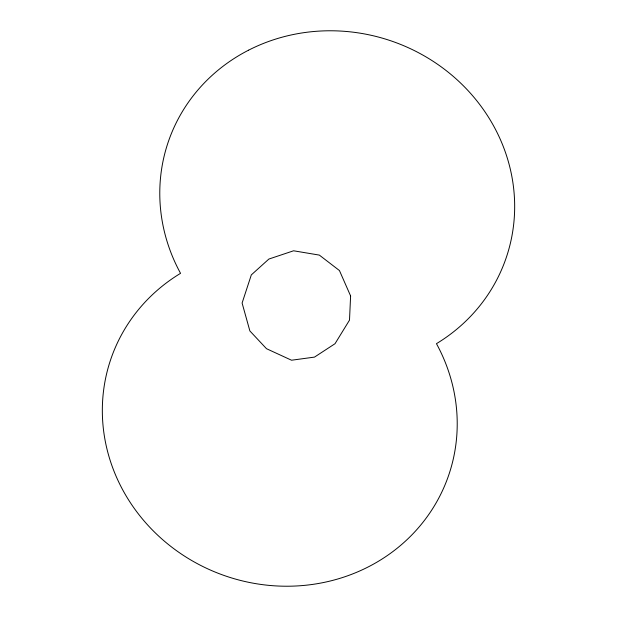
<?xml version="1.0" encoding="UTF-8"?>
<svg xmlns="http://www.w3.org/2000/svg" width="617" height="617" viewBox="0 0 617 617"><rect width="100%" height="100%" fill="white"/><g stroke="black" fill="none" stroke-linecap="round" stroke-linejoin="round"><path stroke-width="0.93" d="M350.61 295.952L349.5 320.138L335.023 343.708L314.5 357.104L291.54 360.22L266.49 348.698L249.87 330.943L242.103 303.047L251.32 274.897L268.889 259.047L293.584 250.787L319.344 255.099L339.443 270.547L350.61 295.952M248.504 50.216A178.629 167.855 19.6 0 0 180.55 273.331A178.629 167.855 19.6 0 0 129.292 501.027A178.629 167.855 19.6 0 0 368.496 566.784A178.629 167.855 19.6 0 0 436.45 343.669A178.629 167.855 19.6 0 0 487.708 115.973A178.629 167.855 19.6 0 0 248.504 50.216"/></g></svg>
